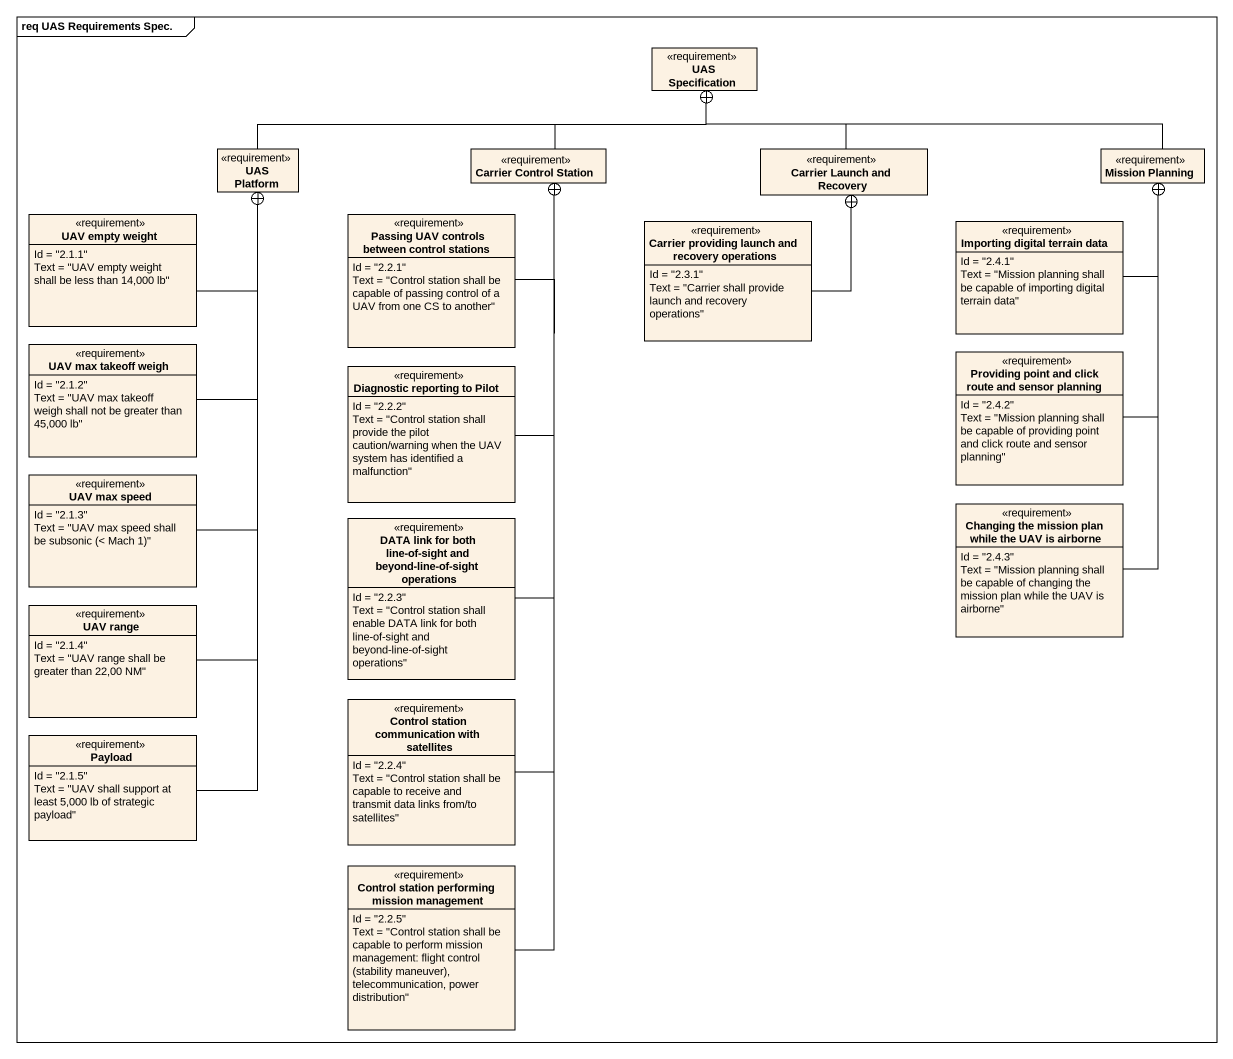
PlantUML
@startuml
mainframe req UAS Requirements Spec.
hide circle
hide empty members
class "UAS Specification" as UAS_Specification <<requirement>>
class "UAS Platform" as UAS_Platform <<requirement>>
class "Carrier Control Station" as Carrier_Control_Station <<requirement>>
class "Carrier Launch and Recovery" as Carrier_Launch_and_Recovery <<requirement>>
class "Mission Planning" as Mission_Planning <<requirement>>
class "UAV empty weight" as UAV_empty_weight <<requirement>> {
  Id = "2.1.1"
  Text = "UAV empty weight shall be less than 14,000 lb"
}
class "Passing UAV controls between control stations" as Passing_UAV_controls <<requirement>> {
  Id = "2.2.1"
  Text = "Control station shall be capable of passing control of a UAV from one CS to another"
}
class "Carrier providing launch and recovery operations" as Carrier_providing_launch <<requirement>> {
  Id = "2.3.1"
  Text = "Carrier shall provide launch and recovery operations"
}
class "Importing digital terrain data" as Importing_digital_terrain <<requirement>> {
  Id = "2.4.1"
  Text = "Mission planning shall be capable of importing digital terrain data"
}
class "UAV max takeoff weigh" as UAV_max_takeoff_weigh <<requirement>> {
  Id = "2.1.2"
  Text = "UAV max takeoff weigh shall not be greater than 45,000 lb"
}
class "Diagnostic reporting to Pilot" as Diagnostic_reporting_to <<requirement>> {
  Id = "2.2.2"
  Text = "Control station shall provide the pilot caution/warning when the UAV system has identified a malfunction"
}
class "Providing point and click route and sensor planning" as Providing_point_and_click <<requirement>> {
  Id = "2.4.2"
  Text = "Mission planning shall be capable of providing point and click route and sensor planning"
}
class "UAV max speed" as UAV_max_speed <<requirement>> {
  Id = "2.1.3"
  {field} Text = "UAV max speed shall be subsonic (< Mach 1)"
}
class "Changing the mission plan while the UAV is airborne" as Changing_the_mission_plan <<requirement>> {
  Id = "2.4.3"
  Text = "Mission planning shall be capable of changing the mission plan while the UAV is airborne"
}
class "DATA link for both line-of-sight and beyond-line-of-sight operations" as DATA_link_for_both_line_of <<requirement>> {
  Id = "2.2.3"
  Text = "Control station shall enable DATA link for both line-of-sight and beyond-line-of-sight operations"
}
class "UAV range" as UAV_range <<requirement>> {
  Id = "2.1.4"
  Text = "UAV range shall be greater than 22,00 NM"
}
class Payload <<requirement>> {
  Id = "2.1.5"
  Text = "UAV shall support at least 5,000 lb of strategic payload"
}
class "Control station communication with satellites" as Control_station <<requirement>> {
  Id = "2.2.4"
  Text = "Control station shall be capable to receive and transmit data links from/to satellites"
}
class "Control station performing mission management" as Control_station_performing <<requirement>> {
  Id = "2.2.5"
  {field} Text = "Control station shall be capable to perform mission management: flight control (stability maneuver), telecommunication, power distribution"
}
UAS_Platform -right-+ UAS_Specification
Carrier_Control_Station -right-+ UAS_Specification
Carrier_Launch_and_Recovery -up-+ UAS_Specification
Mission_Planning -left-+ UAS_Specification
UAV_empty_weight -up-+ UAS_Platform
Passing_UAV_controls -up-+ Carrier_Control_Station
Carrier_providing_launch -up-+ Carrier_Launch_and_Recovery
Importing_digital_terrain -up-+ Mission_Planning
UAV_max_takeoff_weigh -up-+ UAS_Platform
Diagnostic_reporting_to -up-+ Carrier_Control_Station
Providing_point_and_click -up-+ Mission_Planning
UAV_max_speed -up-+ UAS_Platform
Changing_the_mission_plan -up-+ Mission_Planning
DATA_link_for_both_line_of -up-+ Carrier_Control_Station
UAV_range -up-+ UAS_Platform
Payload -up-+ UAS_Platform
Control_station -up-+ Carrier_Control_Station
Control_station_performing -up-+ Carrier_Control_Station
@enduml
